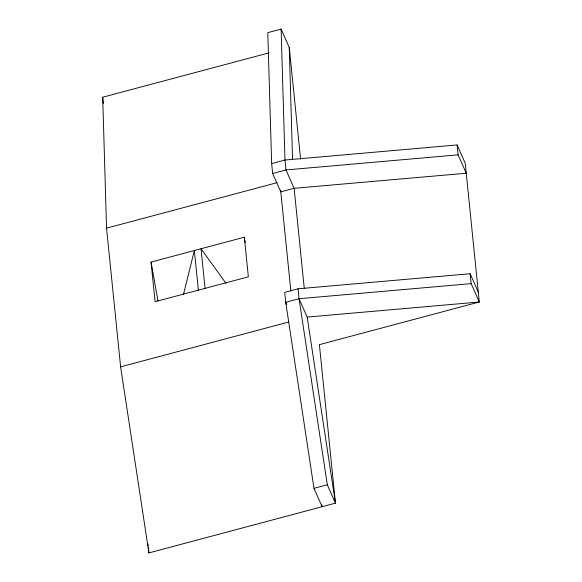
<?xml version="1.0" encoding="UTF-8"?>
<svg xmlns="http://www.w3.org/2000/svg" width="582" height="582" viewBox="0 0 582 582"><rect width="100%" height="100%" fill="white"/><g stroke="black" fill="none" stroke-linecap="round" stroke-linejoin="round"><path stroke-width="0.87" d="M183.432 294.63L194.366 250.529L198.382 290.156M300.581 159.141L289.261 47.477L281.121 29.1L267.793 32.65L271.649 163.586L272.652 173.494L280.793 191.864L294.121 188.313L466.247 173.232L458.107 154.856L457.103 144.954L284.976 160.035L271.649 163.586M457.103 144.954L465.244 163.324L479.306 302.007L319.394 344.653L335.458 503.146L148.897 552.9L120.612 366.842L106.55 228.159L102.694 97.223L268.935 52.897M272.652 173.494L285.98 169.937L458.107 154.856M106.55 228.159L277.163 182.661M244.338 237.201L248.361 276.828L155.074 301.702L151.058 262.082L244.338 237.201L244.651 238.962M478.302 292.106L470.154 273.729L298.028 288.81L284.7 292.36L285.711 302.269L313.989 488.327L322.137 506.704L321.861 504.907M298.028 288.81L299.032 298.719L307.18 317.088L479.306 302.007L471.158 283.638L299.032 298.719L285.711 302.269L286.773 304.662M120.612 366.842L288.599 322.042M313.989 488.327L327.317 484.777L335.458 503.146L307.18 317.088M226.012 283.339L201.03 248.754L205.046 288.374M244.971 240.73L245.284 242.49M151.058 262.082L157.969 300.85M299.032 298.719L327.317 484.777M470.154 273.729L471.158 283.638M304.255 288.272L294.121 188.313L285.98 169.937L284.976 160.035L281.121 29.1M280.611 190.067L290.84 290.927M102.694 97.223L103.334 103.531M147.981 543.894L148.163 545.698M148.345 547.495L148.897 552.9M289.261 47.477L292.557 159.446"/></g></svg>
